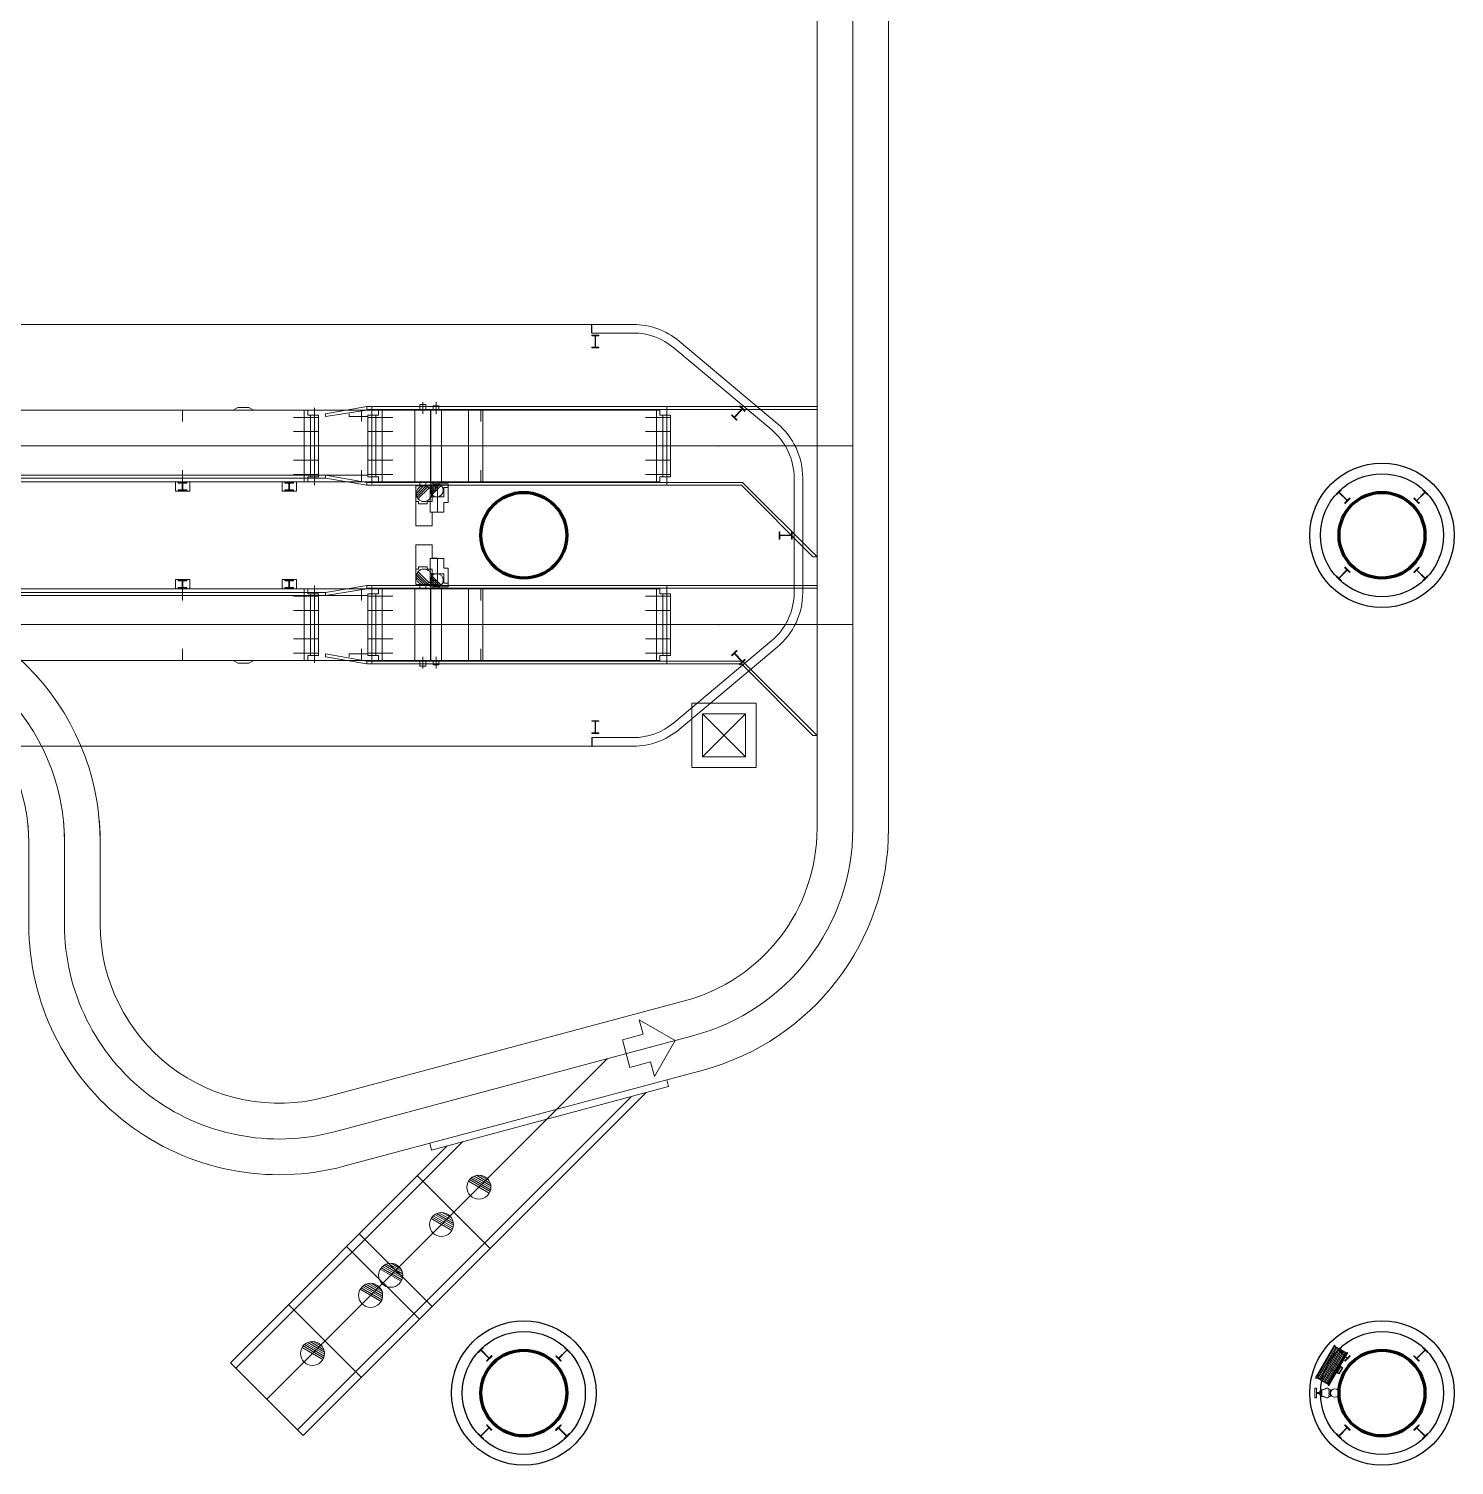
# Model space of a CAD drawing. Header units: metres. Extents: x 1807 to 3745, y 842 to 1968.
# Drawn here: x 3503.08 to 3523.01, y 1438.99 to 1459.09 of the extents above; entities that cross this region are included whole.
import ezdxf

# ---------------------------------------------------------------- set-up
doc = ezdxf.new("R2010")
doc.units = ezdxf.units.M
doc.header["$MEASUREMENT"] = 0
doc.linetypes.add('DGN1', pattern=[7.299439, 0, -7.299439])
doc.layers.add('Level 1', color=7, linetype='Continuous', lineweight=0)

msp = doc.modelspace()

# ---------------------------------------------------------------- linework, layer by layer
at = {"layer": 'Level 1', "color": 7, "linetype": 'Continuous', "lineweight": 0}
for p, q in [((3514.1, 1578.518), (3514.1, 1447.9)), ((3515.1, 1578.518), (3515.1, 1447.9)), ((3486.27, 1454.95), (3511.53, 1454.95)), ((3510.95, 1454.95), (3511.53, 1454.95)), ((3510.95, 1454.83), (3511.53, 1454.83)), ((3512.173, 1454.716), (3513.543, 1453.566)), ((3512.173, 1454.716), (3513.543, 1453.566)), ((3512.096, 1454.624), (3513.466, 1453.474)), ((3511.853, 1453.75), (3486.047, 1453.75)), ((3505.228, 1453.75), (3505.228, 1453.59)), ((3506.003, 1453.79), (3505.934, 1453.75)), ((3506.003, 1453.79), (3506.153, 1453.79)), ((3506.223, 1453.75), (3506.153, 1453.79)), ((3506.978, 1453.75), (3506.928, 1453.75)), ((3506.978, 1453.68), (3506.978, 1453.75)), ((3507.128, 1453.68), (3506.978, 1453.68)), ((3507.128, 1452.82), (3507.128, 1453.68)), ((3507.803, 1453.8), (3507.228, 1453.7)), ((3507.228, 1453.66), (3507.803, 1453.75)), ((3507.228, 1453.7), (3507.228, 1453.66)), ((3507.559, 1453.7), (3507.559, 1453.66)), ((3507.818, 1453.66), (3507.559, 1453.66)), ((3507.728, 1453.75), (3507.728, 1453.59)), ((3512, 1453.8), (3507.803, 1453.8)), ((3507.803, 1453.8), (3507.803, 1453.75)), ((3512, 1453.76), (3507.803, 1453.76)), ((3507.819, 1453.68), (3507.819, 1452.82)), ((3507.819, 1453.68), (3507.969, 1453.68)), ((3507.968, 1453.75), (3508.018, 1453.75)), ((3507.969, 1453.68), (3507.969, 1453.75)), ((3508.688, 1453.76), (3508.488, 1453.76)), ((3508.548, 1453.83), (3508.548, 1453.76)), ((3508.628, 1453.83), (3508.548, 1453.83)), ((3508.628, 1453.83), (3508.628, 1453.76)), ((3508.847, 1453.76), (3508.697, 1453.76)), ((3508.812, 1453.81), (3508.732, 1453.81)), ((3508.732, 1453.81), (3508.732, 1453.76)), ((3508.812, 1453.81), (3508.812, 1453.76)), ((3509.4, 1453.75), (3509.4, 1453.59)), ((3511.903, 1453.75), (3511.853, 1453.75)), ((3511.903, 1453.68), (3511.903, 1453.75)), ((3512.053, 1453.68), (3511.903, 1453.68)), ((3512, 1453.8), (3512.72, 1453.8)), ((3512, 1453.8), (3512, 1452.7)), ((3512, 1453.76), (3512.72, 1453.76)), ((3512.053, 1452.82), (3512.053, 1453.68)), ((3512.72, 1453.8), (3514.1, 1453.8)), ((3512.72, 1453.76), (3514.1, 1453.76)), ((3507.128, 1453.65), (3506.778, 1453.65)), ((3507.819, 1453.65), (3508.169, 1453.65)), ((3512.053, 1453.65), (3511.703, 1453.65)), ((3507.128, 1453.45), (3506.778, 1453.45)), ((3507.819, 1453.45), (3508.169, 1453.45)), ((3512.053, 1453.45), (3511.703, 1453.45)), ((3507.128, 1453.25), (3506.778, 1453.25)), ((3507.819, 1453.25), (3508.169, 1453.25)), ((3512.053, 1453.25), (3511.703, 1453.25)), ((3512.721, 1453.249), (3512.719, 1453.251)), ((3512.721, 1453.251), (3512.719, 1453.249)), ((3514.601, 1453.249), (3514.599, 1453.251)), ((3514.601, 1453.251), (3514.599, 1453.249)), ((3505.228, 1452.91), (3505.228, 1452.75)), ((3507.128, 1453.05), (3506.778, 1453.05)), ((3507.728, 1452.91), (3507.728, 1452.75)), ((3507.819, 1453.05), (3508.169, 1453.05)), ((3509.4, 1452.91), (3509.4, 1452.75)), ((3512.053, 1453.05), (3511.703, 1453.05)), ((3511.853, 1452.75), (3486.047, 1452.75)), ((3507.818, 1452.84), (3488.228, 1452.84)), ((3507.228, 1452.8), (3488.228, 1452.8)), ((3505.128, 1452.616), (3505.128, 1452.75)), ((3505.128, 1452.75), (3505.328, 1452.75)), ((3505.168, 1452.74), (3505.288, 1452.74)), ((3505.168, 1452.74), (3505.168, 1452.73)), ((3505.168, 1452.73), (3505.223, 1452.73)), ((3505.188, 1452.75), (3505.188, 1452.74)), ((3505.223, 1452.73), (3505.223, 1452.636)), ((3505.233, 1452.73), (3505.288, 1452.73)), ((3505.233, 1452.73), (3505.233, 1452.636)), ((3505.268, 1452.75), (3505.268, 1452.74)), ((3505.288, 1452.74), (3505.288, 1452.73)), ((3505.328, 1452.616), (3505.328, 1452.75)), ((3506.62, 1452.616), (3506.62, 1452.75)), ((3506.62, 1452.75), (3506.82, 1452.75)), ((3506.66, 1452.74), (3506.78, 1452.74)), ((3506.66, 1452.74), (3506.66, 1452.73)), ((3506.66, 1452.73), (3506.715, 1452.73)), ((3506.68, 1452.75), (3506.68, 1452.74)), ((3506.715, 1452.73), (3506.715, 1452.636)), ((3506.725, 1452.73), (3506.78, 1452.73)), ((3506.725, 1452.73), (3506.725, 1452.636)), ((3506.76, 1452.75), (3506.76, 1452.74)), ((3507.128, 1452.85), (3506.778, 1452.85)), ((3506.78, 1452.74), (3506.78, 1452.73)), ((3506.82, 1452.616), (3506.82, 1452.75)), ((3506.978, 1452.75), (3506.928, 1452.75)), ((3507.128, 1452.82), (3506.978, 1452.82)), ((3506.978, 1452.82), (3506.978, 1452.75)), ((3507.228, 1452.84), (3507.228, 1452.8)), ((3507.803, 1452.74), (3507.228, 1452.84)), ((3507.228, 1452.8), (3507.803, 1452.7)), ((3512, 1452.74), (3507.803, 1452.74)), ((3507.803, 1452.74), (3507.803, 1452.7)), ((3512, 1452.7), (3507.803, 1452.7)), ((3507.819, 1452.85), (3508.169, 1452.85)), ((3507.819, 1452.82), (3507.969, 1452.82)), ((3507.968, 1452.75), (3508.018, 1452.75)), ((3507.969, 1452.82), (3507.969, 1452.75)), ((3508.688, 1452.74), (3508.488, 1452.74)), ((3508.492, 1452.69), (3508.492, 1452.472)), ((3508.492, 1452.69), (3508.792, 1452.69)), ((3508.493, 1452.587), (3508.596, 1452.69)), ((3508.496, 1452.554), (3508.628, 1452.687)), ((3508.506, 1452.529), (3508.654, 1452.677)), ((3508.52, 1452.508), (3508.675, 1452.662)), ((3508.548, 1452.74), (3508.548, 1452.69)), ((3508.628, 1452.74), (3508.628, 1452.69)), ((3508.692, 1452.72), (3508.692, 1452.538)), ((3508.692, 1452.72), (3508.942, 1452.72)), ((3508.692, 1452.633), (3508.779, 1452.72)), ((3508.695, 1452.607), (3508.805, 1452.717)), ((3508.847, 1452.74), (3508.697, 1452.74)), ((3508.703, 1452.586), (3508.827, 1452.709)), ((3508.715, 1452.568), (3508.844, 1452.697)), ((3508.732, 1452.74), (3508.732, 1452.72)), ((3508.792, 1452.69), (3508.792, 1452.63)), ((3508.812, 1452.74), (3508.812, 1452.72)), ((3508.882, 1452.67), (3508.942, 1452.67)), ((3508.882, 1452.67), (3508.882, 1452.538)), ((3508.942, 1452.72), (3508.942, 1452.67)), ((3512.053, 1452.85), (3511.703, 1452.85)), ((3511.903, 1452.75), (3511.853, 1452.75)), ((3512.053, 1452.82), (3511.903, 1452.82)), ((3511.903, 1452.82), (3511.903, 1452.75)), ((3512, 1452.74), (3512.72, 1452.74)), ((3512, 1452.7), (3512.72, 1452.7)), ((3512.72, 1452.74), (3513.06, 1452.74)), ((3512.72, 1452.7), (3513.043, 1452.7)), ((3513.043, 1452.7), (3514.043, 1451.7)), ((3513.06, 1452.74), (3514.1, 1451.7)), ((3513.78, 1452.8), (3513.78, 1451.2)), ((3513.9, 1452.8), (3513.9, 1451.2)), ((3513.9, 1452.8), (3513.9, 1451.2)), ((3505.128, 1452.616), (3505.328, 1452.616)), ((3505.168, 1452.636), (3505.168, 1452.626)), ((3505.168, 1452.636), (3505.223, 1452.636)), ((3505.168, 1452.626), (3505.288, 1452.626)), ((3505.233, 1452.636), (3505.288, 1452.636)), ((3505.288, 1452.636), (3505.288, 1452.626)), ((3506.62, 1452.616), (3506.82, 1452.616)), ((3506.66, 1452.636), (3506.66, 1452.626)), ((3506.66, 1452.636), (3506.715, 1452.636)), ((3506.66, 1452.626), (3506.78, 1452.626)), ((3506.725, 1452.636), (3506.78, 1452.636)), ((3506.78, 1452.636), (3506.78, 1452.626)), ((3508.492, 1452.472), (3508.528, 1452.472)), ((3508.528, 1452.472), (3508.528, 1452.442)), ((3508.648, 1452.472), (3508.648, 1452.442)), ((3508.648, 1452.472), (3508.72, 1452.472)), ((3508.692, 1452.538), (3508.882, 1452.538)), ((3508.72, 1452.63), (3508.792, 1452.63)), ((3508.72, 1452.63), (3508.72, 1452.472)), ((3508.528, 1452.442), (3508.649, 1452.442)), ((3514.043, 1451.7), (3514.1, 1451.7)), ((3508.492, 1451.528), (3508.528, 1451.528)), ((3508.492, 1451.31), (3508.492, 1451.528)), ((3508.506, 1451.471), (3508.654, 1451.323)), ((3508.52, 1451.492), (3508.675, 1451.337)), ((3508.528, 1451.558), (3508.649, 1451.558)), ((3508.528, 1451.528), (3508.528, 1451.558)), ((3508.648, 1451.528), (3508.648, 1451.558)), ((3508.648, 1451.528), (3508.72, 1451.528)), ((3508.692, 1451.462), (3508.882, 1451.462)), ((3508.692, 1451.28), (3508.692, 1451.462)), ((3508.72, 1451.37), (3508.72, 1451.528)), ((3508.882, 1451.33), (3508.882, 1451.462)), ((3511.853, 1451.25), (3487.489, 1451.25)), ((3505.128, 1451.384), (3505.128, 1451.25)), ((3505.128, 1451.384), (3505.328, 1451.384)), ((3505.128, 1451.25), (3505.328, 1451.25)), ((3505.168, 1451.374), (3505.288, 1451.374)), ((3505.168, 1451.364), (3505.168, 1451.374)), ((3505.168, 1451.364), (3505.223, 1451.364)), ((3505.168, 1451.27), (3505.223, 1451.27)), ((3505.168, 1451.26), (3505.168, 1451.27)), ((3505.168, 1451.26), (3505.288, 1451.26)), ((3505.188, 1451.25), (3505.188, 1451.26)), ((3505.223, 1451.27), (3505.223, 1451.364)), ((3505.228, 1451.09), (3505.228, 1451.25)), ((3505.233, 1451.364), (3505.288, 1451.364)), ((3505.233, 1451.27), (3505.233, 1451.364)), ((3505.233, 1451.27), (3505.288, 1451.27)), ((3505.268, 1451.25), (3505.268, 1451.26)), ((3505.288, 1451.364), (3505.288, 1451.374)), ((3505.288, 1451.26), (3505.288, 1451.27)), ((3505.328, 1451.384), (3505.328, 1451.25)), ((3506.62, 1451.384), (3506.62, 1451.25)), ((3506.62, 1451.384), (3506.82, 1451.384)), ((3506.62, 1451.25), (3506.82, 1451.25)), ((3506.66, 1451.374), (3506.78, 1451.374)), ((3506.66, 1451.364), (3506.66, 1451.374)), ((3506.66, 1451.364), (3506.715, 1451.364)), ((3506.66, 1451.27), (3506.715, 1451.27)), ((3506.66, 1451.26), (3506.66, 1451.27)), ((3506.66, 1451.26), (3506.78, 1451.26)), ((3506.68, 1451.25), (3506.68, 1451.26)), ((3506.715, 1451.27), (3506.715, 1451.364)), ((3506.725, 1451.364), (3506.78, 1451.364)), ((3506.725, 1451.27), (3506.725, 1451.364)), ((3506.725, 1451.27), (3506.78, 1451.27)), ((3506.76, 1451.25), (3506.76, 1451.26)), ((3506.78, 1451.364), (3506.78, 1451.374)), ((3506.78, 1451.26), (3506.78, 1451.27)), ((3506.82, 1451.384), (3506.82, 1451.25)), ((3506.978, 1451.25), (3506.928, 1451.25)), ((3506.978, 1451.18), (3506.978, 1451.25)), ((3507.803, 1451.3), (3507.228, 1451.2)), ((3507.228, 1451.16), (3507.803, 1451.25)), ((3507.728, 1451.09), (3507.728, 1451.25)), ((3512, 1451.3), (3507.803, 1451.3)), ((3507.803, 1451.3), (3507.803, 1451.25)), ((3512, 1451.26), (3507.803, 1451.26)), ((3507.968, 1451.25), (3508.018, 1451.25)), ((3507.969, 1451.18), (3507.969, 1451.25)), ((3508.688, 1451.26), (3508.488, 1451.26)), ((3508.492, 1451.31), (3508.792, 1451.31)), ((3508.493, 1451.413), (3508.596, 1451.31)), ((3508.496, 1451.446), (3508.628, 1451.313)), ((3508.548, 1451.26), (3508.548, 1451.31)), ((3508.628, 1451.26), (3508.628, 1451.31)), ((3508.692, 1451.366), (3508.779, 1451.28)), ((3508.692, 1451.28), (3508.942, 1451.28)), ((3508.695, 1451.393), (3508.805, 1451.283)), ((3508.847, 1451.26), (3508.697, 1451.26)), ((3508.703, 1451.414), (3508.827, 1451.291)), ((3508.715, 1451.432), (3508.844, 1451.303)), ((3508.72, 1451.37), (3508.792, 1451.37)), ((3508.732, 1451.26), (3508.732, 1451.28)), ((3508.792, 1451.31), (3508.792, 1451.37)), ((3508.812, 1451.26), (3508.812, 1451.28)), ((3508.882, 1451.33), (3508.942, 1451.33)), ((3508.942, 1451.28), (3508.942, 1451.33)), ((3509.4, 1451.25), (3509.4, 1451.09)), ((3511.903, 1451.25), (3511.853, 1451.25)), ((3511.903, 1451.18), (3511.903, 1451.25)), ((3512, 1451.3), (3512.72, 1451.3)), ((3512, 1451.3), (3512, 1450.2)), ((3512, 1451.26), (3512.72, 1451.26)), ((3512.72, 1451.3), (3514.1, 1451.3)), ((3512.72, 1451.26), (3514.1, 1451.26)), ((3507.228, 1451.2), (3488.228, 1451.2)), ((3507.818, 1451.16), (3488.228, 1451.16)), ((3507.128, 1451.15), (3506.778, 1451.15)), ((3507.128, 1451.18), (3506.978, 1451.18)), ((3507.128, 1451.18), (3507.128, 1450.32)), ((3507.228, 1451.2), (3507.228, 1451.16)), ((3507.819, 1450.32), (3507.819, 1451.18)), ((3507.819, 1451.18), (3507.969, 1451.18)), ((3507.819, 1451.15), (3508.169, 1451.15)), ((3512.053, 1451.15), (3511.703, 1451.15)), ((3512.053, 1451.18), (3511.903, 1451.18)), ((3512.053, 1451.18), (3512.053, 1450.32)), ((3507.128, 1450.95), (3506.778, 1450.95)), ((3507.819, 1450.95), (3508.169, 1450.95)), ((3512.053, 1450.95), (3511.703, 1450.95)), ((3507.128, 1450.75), (3506.778, 1450.75)), ((3507.819, 1450.75), (3508.169, 1450.75)), ((3512.053, 1450.75), (3511.703, 1450.75)), ((3512.721, 1450.749), (3512.719, 1450.751)), ((3512.721, 1450.751), (3512.719, 1450.749)), ((3514.601, 1450.749), (3514.599, 1450.751)), ((3514.601, 1450.751), (3514.599, 1450.749)), ((3507.128, 1450.55), (3506.778, 1450.55)), ((3507.819, 1450.55), (3508.169, 1450.55)), ((3512.053, 1450.55), (3511.703, 1450.55)), ((3513.466, 1450.526), (3512.096, 1449.376)), ((3511.853, 1450.25), (3486.047, 1450.25)), ((3505.228, 1450.25), (3505.228, 1450.41)), ((3506.003, 1450.21), (3505.934, 1450.25)), ((3506.223, 1450.25), (3506.153, 1450.21)), ((3507.128, 1450.35), (3506.778, 1450.35)), ((3506.978, 1450.25), (3506.928, 1450.25)), ((3507.128, 1450.32), (3506.978, 1450.32)), ((3506.978, 1450.32), (3506.978, 1450.25)), ((3507.228, 1450.34), (3507.228, 1450.3)), ((3507.803, 1450.24), (3507.228, 1450.34)), ((3507.228, 1450.3), (3507.803, 1450.2)), ((3507.559, 1450.3), (3507.559, 1450.34)), ((3507.818, 1450.34), (3507.559, 1450.34)), ((3507.728, 1450.25), (3507.728, 1450.41)), ((3507.819, 1450.35), (3508.169, 1450.35)), ((3507.819, 1450.32), (3507.969, 1450.32)), ((3507.968, 1450.25), (3508.018, 1450.25)), ((3507.969, 1450.32), (3507.969, 1450.25)), ((3509.4, 1450.41), (3509.4, 1450.25)), ((3512.053, 1450.35), (3511.703, 1450.35)), ((3511.903, 1450.25), (3511.853, 1450.25)), ((3512.053, 1450.32), (3511.903, 1450.32)), ((3511.903, 1450.32), (3511.903, 1450.25)), ((3513.543, 1450.434), (3512.173, 1449.284)), ((3513.543, 1450.434), (3512.173, 1449.284)), ((3506.003, 1450.21), (3506.153, 1450.21)), ((3512, 1450.24), (3507.803, 1450.24)), ((3507.803, 1450.24), (3507.803, 1450.2)), ((3512, 1450.2), (3507.803, 1450.2)), ((3508.688, 1450.24), (3508.488, 1450.24)), ((3508.548, 1450.17), (3508.548, 1450.24)), ((3508.628, 1450.17), (3508.548, 1450.17)), ((3508.628, 1450.17), (3508.628, 1450.24)), ((3508.847, 1450.24), (3508.697, 1450.24)), ((3508.732, 1450.19), (3508.732, 1450.24)), ((3508.812, 1450.19), (3508.732, 1450.19)), ((3508.812, 1450.19), (3508.812, 1450.24)), ((3512, 1450.24), (3512.72, 1450.24)), ((3512, 1450.2), (3512.72, 1450.2)), ((3512.72, 1450.24), (3513.06, 1450.24)), ((3512.72, 1450.2), (3513.043, 1450.2)), ((3513.043, 1450.2), (3514.043, 1449.2)), ((3513.06, 1450.24), (3514.1, 1449.2)), ((3512.35, 1449.65), (3513.25, 1449.65)), ((3512.35, 1448.75), (3512.35, 1449.65)), ((3513.25, 1449.65), (3513.25, 1448.75)), ((3512.5, 1449.5), (3513.1, 1448.9)), ((3513.1, 1449.5), (3512.5, 1448.9)), ((3511.53, 1449.05), (3486.27, 1449.05)), ((3511.53, 1449.17), (3510.95, 1449.17)), ((3511.53, 1449.05), (3510.95, 1449.05)), ((3514.043, 1449.2), (3514.1, 1449.2)), ((3513.25, 1448.75), (3512.35, 1448.75)), ((3514.1, 1448), (3514.1, 1447.9)), ((3515.1, 1448), (3515.1, 1447.9)), ((3503.077, 1447.7), (3503.077, 1446.554)), ((3504.077, 1447.7), (3504.077, 1446.554)), ((3507.224, 1444.139), (3512.247, 1445.485)), ((3511.613, 1445.222), (3512.116, 1444.932)), ((3511.613, 1445.222), (3511.668, 1445.019)), ((3511.378, 1444.942), (3511.668, 1445.019)), ((3511.378, 1444.942), (3511.482, 1444.555)), ((3511.771, 1444.841), (3511.774, 1444.84)), ((3511.772, 1444.839), (3511.773, 1444.842)), ((3511.826, 1444.43), (3512.116, 1444.932)), ((3512.114, 1444.933), (3512.117, 1444.932)), ((3512.115, 1444.931), (3512.116, 1444.934)), ((3511.168, 1444.677), (3511.17, 1444.68)), ((3511.17, 1444.678), (3511.168, 1444.679)), ((3511.482, 1444.555), (3511.771, 1444.633)), ((3511.771, 1444.633), (3511.826, 1444.43)), ((3507.483, 1443.173), (3512.506, 1444.519)), ((3508.71, 1443.399), (3512.024, 1444.287)), ((3512.024, 1444.287), (3511.998, 1444.383)), ((3506.837, 1439.484), (3511.499, 1444.146)), ((3506.914, 1439.406), (3511.711, 1444.203)), ((3507.739, 1443.759), (3507.741, 1443.761)), ((3507.741, 1443.759), (3507.739, 1443.761)), ((3505.896, 1440.424), (3508.93, 1443.457)), ((3505.974, 1440.346), (3509.142, 1443.514)), ((3508.71, 1443.399), (3508.685, 1443.495)), ((3508.512, 1443.04), (3509.531, 1442.022)), ((3509.539, 1442.871), (3509.279, 1443.021)), ((3509.538, 1442.9), (3509.305, 1443.035)), ((3509.531, 1442.933), (3509.337, 1443.046)), ((3509.512, 1442.973), (3509.381, 1443.049)), ((3509.517, 1442.797), (3509.226, 1442.965)), ((3509.528, 1442.82), (3509.24, 1442.986)), ((3509.535, 1442.844), (3509.258, 1443.005)), ((3508.993, 1442.273), (3508.702, 1442.441)), ((3509.004, 1442.296), (3508.716, 1442.462)), ((3509.011, 1442.32), (3508.734, 1442.481)), ((3509.015, 1442.347), (3508.755, 1442.497)), ((3509.014, 1442.376), (3508.781, 1442.511)), ((3509.007, 1442.409), (3508.813, 1442.522)), ((3508.988, 1442.449), (3508.857, 1442.525)), ((3507.699, 1442.227), (3508.717, 1441.209)), ((3507.522, 1442.05), (3508.541, 1441.032)), ((3508.305, 1441.666), (3508.071, 1441.801)), ((3508.297, 1441.699), (3508.103, 1441.812)), ((3508.278, 1441.739), (3508.147, 1441.815)), ((3508.283, 1441.563), (3507.992, 1441.731)), ((3508.294, 1441.586), (3508.006, 1441.752)), ((3508.302, 1441.61), (3508.024, 1441.771)), ((3508.305, 1441.637), (3508.045, 1441.787)), ((3508.003, 1441.283), (3507.712, 1441.451)), ((3508.014, 1441.306), (3507.726, 1441.472)), ((3508.022, 1441.33), (3507.744, 1441.491)), ((3508.025, 1441.357), (3507.765, 1441.507)), ((3508.025, 1441.386), (3507.791, 1441.521)), ((3508.017, 1441.419), (3507.823, 1441.532)), ((3507.998, 1441.459), (3507.867, 1441.535)), ((3506.709, 1441.237), (3507.728, 1440.219)), ((3507.19, 1440.47), (3506.899, 1440.638)), ((3507.201, 1440.493), (3506.913, 1440.659)), ((3507.208, 1440.517), (3506.931, 1440.678)), ((3507.212, 1440.544), (3506.952, 1440.694)), ((3507.211, 1440.573), (3506.978, 1440.708)), ((3507.204, 1440.606), (3507.01, 1440.719)), ((3507.185, 1440.646), (3507.054, 1440.722)), ((3521.093, 1440.221), (3521.338, 1440.645)), ((3521.109, 1440.212), (3521.354, 1440.636)), ((3521.125, 1440.202), (3521.37, 1440.627)), ((3521.141, 1440.193), (3521.386, 1440.618)), ((3521.158, 1440.184), (3521.403, 1440.608)), ((3521.174, 1440.175), (3521.419, 1440.599)), ((3505.896, 1440.424), (3506.914, 1439.406)), ((3521.191, 1440.168), (3521.435, 1440.59)), ((3521.191, 1440.168), (3521.435, 1440.59)), ((3521.206, 1440.156), (3521.451, 1440.58)), ((3521.222, 1440.147), (3521.467, 1440.571)), ((3521.238, 1440.138), (3521.483, 1440.562)), ((3521.254, 1440.128), (3521.499, 1440.553)), ((3521.083, 1440.068), (3521.063, 1440.068)), ((3521.063, 1440.068), (3521.063, 1439.932)), ((3521.083, 1439.932), (3521.083, 1440.068)), ((3521.118, 1440.007), (3521.083, 1440.007)), ((3521.083, 1440.007), (3521.083, 1439.993)), ((3521.083, 1439.993), (3521.118, 1439.993)), ((3521.118, 1440.007), (3521.118, 1440.012)), ((3521.118, 1439.993), (3521.118, 1440.007)), ((3521.118, 1439.988), (3521.118, 1439.993)), ((3521.138, 1440.011), (3521.15, 1440.011)), ((3521.15, 1440.023), (3521.141, 1440.023)), ((3521.16, 1440.047), (3521.15, 1440.047)), ((3521.15, 1440.047), (3521.15, 1439.953)), ((3521.15, 1439.977), (3521.15, 1440.023)), ((3521.16, 1439.953), (3521.16, 1440.047)), ((3521.26, 1440.047), (3521.275, 1440.047)), ((3521.26, 1440.018), (3521.275, 1440.018)), ((3521.277, 1440.039), (3521.294, 1440.039)), ((3521.063, 1439.932), (3521.083, 1439.932)), ((3521.138, 1439.989), (3521.15, 1439.989)), ((3521.138, 1439.977), (3521.15, 1439.977)), ((3521.15, 1439.953), (3521.16, 1439.953)), ((3521.26, 1439.982), (3521.275, 1439.982)), ((3521.275, 1439.953), (3521.26, 1439.953)), ((3521.275, 1439.954), (3521.275, 1439.953)), ((3521.294, 1439.961), (3521.277, 1439.961))]:
    msp.add_line(p, q, dxfattribs=at)
at = {"layer": 'Level 1', "color": 7, "linetype": 'Continuous', "lineweight": 0, "ltscale": 4}
for p, q in [((3514.6, 1578.518), (3514.6, 1447.9)), ((3508.588, 1453.7), (3508.588, 1453.864)), ((3508.772, 1453.7), (3508.772, 1453.864)), ((3506.928, 1452.75), (3506.928, 1453.75)), ((3507.018, 1452.82), (3507.018, 1453.68)), ((3507.073, 1452.7), (3507.073, 1453.785)), ((3507.874, 1453.8), (3507.874, 1452.715)), ((3507.929, 1453.68), (3507.929, 1452.82)), ((3508.019, 1453.75), (3508.019, 1452.75)), ((3508.475, 1453.75), (3508.475, 1452.75)), ((3508.697, 1453.75), (3508.697, 1452.75)), ((3508.701, 1453.75), (3508.701, 1452.75)), ((3508.847, 1453.75), (3508.847, 1452.75)), ((3509.228, 1453.75), (3509.228, 1452.75)), ((3509.428, 1453.75), (3509.428, 1452.75)), ((3511.853, 1452.75), (3511.853, 1453.75)), ((3511.943, 1452.82), (3511.943, 1453.68)), ((3511.998, 1452.7), (3511.998, 1453.785)), ((3485.18, 1453.25), (3512.72, 1453.25)), ((3514.6, 1453.25), (3512.72, 1453.25)), ((3508.942, 1452.67), (3508.942, 1452.458)), ((3508.492, 1452.134), (3508.492, 1452.472)), ((3508.692, 1452.326), (3508.692, 1452.538)), ((3508.792, 1452.63), (3508.792, 1452.322)), ((3508.882, 1452.458), (3508.882, 1452.326)), ((3508.882, 1452.458), (3508.942, 1452.458)), ((3508.882, 1452.326), (3508.692, 1452.326)), ((3508.72, 1452.322), (3508.72, 1452.134)), ((3508.72, 1452.322), (3508.792, 1452.322)), ((3508.72, 1452.134), (3508.492, 1452.134)), ((3508.492, 1451.866), (3508.492, 1451.528)), ((3508.72, 1451.866), (3508.492, 1451.866)), ((3508.72, 1451.678), (3508.72, 1451.866)), ((3508.692, 1451.674), (3508.692, 1451.462)), ((3508.882, 1451.674), (3508.692, 1451.674)), ((3508.72, 1451.678), (3508.792, 1451.678)), ((3508.792, 1451.37), (3508.792, 1451.678)), ((3508.882, 1451.542), (3508.882, 1451.674)), ((3508.882, 1451.542), (3508.942, 1451.542)), ((3508.942, 1451.33), (3508.942, 1451.542)), ((3506.928, 1451.25), (3506.928, 1450.25)), ((3507.073, 1451.3), (3507.073, 1450.215)), ((3507.874, 1450.2), (3507.874, 1451.285)), ((3508.019, 1450.25), (3508.019, 1451.25)), ((3508.475, 1450.25), (3508.475, 1451.25)), ((3508.697, 1450.25), (3508.697, 1451.25)), ((3508.701, 1450.25), (3508.701, 1451.25)), ((3508.847, 1450.25), (3508.847, 1451.25)), ((3509.228, 1451.25), (3509.228, 1450.25)), ((3509.428, 1451.25), (3509.428, 1450.25)), ((3511.853, 1451.25), (3511.853, 1450.25)), ((3511.998, 1451.3), (3511.998, 1450.215)), ((3507.018, 1451.18), (3507.018, 1450.32)), ((3507.929, 1450.32), (3507.929, 1451.18)), ((3511.943, 1451.18), (3511.943, 1450.32)), ((3485.18, 1450.75), (3512.72, 1450.75)), ((3514.6, 1450.75), (3512.72, 1450.75)), ((3508.588, 1450.3), (3508.588, 1450.136)), ((3508.772, 1450.3), (3508.772, 1450.136)), ((3514.6, 1448), (3514.6, 1447.9)), ((3503.577, 1447.7), (3503.577, 1446.554)), ((3507.353, 1443.656), (3512.376, 1445.002)), ((3506.405, 1439.915), (3511.169, 1444.679))]:
    msp.add_line(p, q, dxfattribs=at)
at = {"layer": 'Level 1', "color": 7, "linetype": 'Continuous', "lineweight": 30}
for p, q in [((3510.95, 1454.83), (3510.95, 1454.95)), ((3510.95, 1449.17), (3510.95, 1449.05)), ((3521.372, 1440.284), (3521.423, 1440.373)), ((3521.397, 1440.27), (3521.372, 1440.284)), ((3521.449, 1440.358), (3521.397, 1440.27)), ((3521.423, 1440.373), (3521.449, 1440.358))]:
    msp.add_line(p, q, dxfattribs=at)
at = {"layer": 'Level 1', "color": 7, "linetype": 'Continuous', "lineweight": 13}
for p, q in [((3510.95, 1454.8), (3511.051, 1454.8)), ((3510.95, 1454.792), (3510.95, 1454.8)), ((3510.991, 1454.792), (3510.95, 1454.792)), ((3510.998, 1454.638), (3510.998, 1454.784)), ((3511.003, 1454.784), (3511.003, 1454.638)), ((3511.051, 1454.792), (3511.01, 1454.792)), ((3511.051, 1454.8), (3511.051, 1454.792)), ((3510.95, 1454.622), (3510.95, 1454.63)), ((3510.95, 1454.63), (3510.991, 1454.63)), ((3511.051, 1454.622), (3510.95, 1454.622)), ((3511.01, 1454.63), (3511.051, 1454.63)), ((3511.051, 1454.63), (3511.051, 1454.622)), ((3512.902, 1453.68), (3512.907, 1453.686)), ((3512.976, 1453.611), (3512.902, 1453.68)), ((3512.907, 1453.686), (3512.937, 1453.658)), ((3512.947, 1453.659), (3513.048, 1453.765)), ((3513.052, 1453.762), (3512.951, 1453.655)), ((3513.018, 1453.804), (3513.024, 1453.81)), ((3513.048, 1453.776), (3513.018, 1453.804)), ((3513.024, 1453.81), (3513.097, 1453.74)), ((3513.092, 1453.734), (3513.062, 1453.762)), ((3513.097, 1453.74), (3513.092, 1453.734)), ((3512.951, 1453.645), (3512.981, 1453.617)), ((3512.981, 1453.617), (3512.976, 1453.611)), ((3521.43, 1452.643), (3521.358, 1452.571)), ((3521.358, 1452.571), (3521.364, 1452.566)), ((3521.364, 1452.566), (3521.393, 1452.595)), ((3521.403, 1452.595), (3521.507, 1452.491)), ((3521.407, 1452.609), (3521.435, 1452.638)), ((3521.51, 1452.494), (3521.407, 1452.598)), ((3521.435, 1452.638), (3521.43, 1452.643)), ((3521.507, 1452.48), (3521.478, 1452.451)), ((3521.484, 1452.446), (3521.556, 1452.517)), ((3521.55, 1452.523), (3521.521, 1452.494)), ((3521.556, 1452.517), (3521.55, 1452.523)), ((3522.451, 1452.522), (3522.446, 1452.516)), ((3522.446, 1452.516), (3522.517, 1452.444)), ((3522.48, 1452.493), (3522.451, 1452.522)), ((3522.595, 1452.597), (3522.491, 1452.493)), ((3522.494, 1452.49), (3522.598, 1452.593)), ((3522.523, 1452.45), (3522.494, 1452.479)), ((3522.571, 1452.642), (3522.566, 1452.636)), ((3522.566, 1452.636), (3522.595, 1452.607)), ((3522.643, 1452.57), (3522.571, 1452.642)), ((3522.609, 1452.593), (3522.637, 1452.565)), ((3522.637, 1452.565), (3522.643, 1452.57)), ((3521.478, 1452.451), (3521.484, 1452.446)), ((3522.517, 1452.444), (3522.523, 1452.45)), ((3513.572, 1451.947), (3513.572, 1452.048)), ((3513.572, 1452.048), (3513.58, 1452.048)), ((3513.58, 1451.947), (3513.572, 1451.947)), ((3513.58, 1452.048), (3513.58, 1452.008)), ((3513.58, 1451.988), (3513.58, 1451.947)), ((3513.588, 1452), (3513.734, 1452)), ((3513.734, 1451.995), (3513.588, 1451.995)), ((3513.742, 1452.008), (3513.742, 1452.048)), ((3513.742, 1452.048), (3513.75, 1452.048)), ((3513.742, 1451.947), (3513.742, 1451.988)), ((3513.75, 1451.947), (3513.742, 1451.947)), ((3513.75, 1452.048), (3513.75, 1451.947)), ((3521.506, 1451.51), (3521.402, 1451.407)), ((3521.405, 1451.403), (3521.509, 1451.507)), ((3521.483, 1451.556), (3521.477, 1451.55)), ((3521.477, 1451.55), (3521.506, 1451.521)), ((3521.554, 1451.484), (3521.483, 1451.556)), ((3521.52, 1451.507), (3521.549, 1451.478)), ((3521.549, 1451.478), (3521.554, 1451.484)), ((3522.516, 1451.554), (3522.444, 1451.483)), ((3522.444, 1451.483), (3522.45, 1451.477)), ((3522.45, 1451.477), (3522.479, 1451.506)), ((3522.49, 1451.506), (3522.593, 1451.402)), ((3522.493, 1451.52), (3522.522, 1451.549)), ((3522.597, 1451.405), (3522.493, 1451.509)), ((3522.522, 1451.549), (3522.516, 1451.554)), ((3521.363, 1451.435), (3521.357, 1451.43)), ((3521.357, 1451.43), (3521.429, 1451.358)), ((3521.391, 1451.407), (3521.363, 1451.435)), ((3521.434, 1451.364), (3521.405, 1451.393)), ((3521.429, 1451.358), (3521.434, 1451.364)), ((3522.593, 1451.391), (3522.565, 1451.362)), ((3522.565, 1451.362), (3522.57, 1451.357)), ((3522.57, 1451.357), (3522.642, 1451.429)), ((3522.636, 1451.434), (3522.607, 1451.405)), ((3522.642, 1451.429), (3522.636, 1451.434)), ((3512.976, 1450.389), (3512.902, 1450.32)), ((3512.902, 1450.32), (3512.907, 1450.314)), ((3512.907, 1450.314), (3512.937, 1450.342)), ((3512.947, 1450.341), (3513.048, 1450.235)), ((3512.951, 1450.355), (3512.981, 1450.383)), ((3513.052, 1450.238), (3512.951, 1450.345)), ((3512.981, 1450.383), (3512.976, 1450.389)), ((3513.024, 1450.19), (3513.097, 1450.26)), ((3513.092, 1450.266), (3513.062, 1450.238)), ((3513.097, 1450.26), (3513.092, 1450.266)), ((3513.048, 1450.224), (3513.018, 1450.196)), ((3513.018, 1450.196), (3513.024, 1450.19)), ((3512.5, 1449.5), (3513.1, 1449.5)), ((3512.5, 1448.9), (3512.5, 1449.5)), ((3513.1, 1449.5), (3513.1, 1448.9)), ((3510.95, 1449.398), (3510.95, 1449.406)), ((3510.95, 1449.406), (3511.051, 1449.406)), ((3510.991, 1449.398), (3510.95, 1449.398)), ((3510.998, 1449.243), (3510.998, 1449.39)), ((3511.003, 1449.39), (3511.003, 1449.243)), ((3511.051, 1449.398), (3511.011, 1449.398)), ((3511.051, 1449.406), (3511.051, 1449.398)), ((3510.95, 1449.228), (3510.95, 1449.236)), ((3510.95, 1449.236), (3510.991, 1449.236)), ((3511.051, 1449.228), (3510.95, 1449.228)), ((3511.011, 1449.236), (3511.051, 1449.236)), ((3511.051, 1449.236), (3511.051, 1449.228)), ((3513.1, 1448.9), (3512.5, 1448.9)), ((3509.43, 1440.643), (3509.358, 1440.571)), ((3509.407, 1440.609), (3509.435, 1440.638)), ((3509.51, 1440.494), (3509.407, 1440.598)), ((3509.435, 1440.638), (3509.43, 1440.643)), ((3510.595, 1440.597), (3510.491, 1440.493)), ((3510.571, 1440.642), (3510.566, 1440.636)), ((3510.566, 1440.636), (3510.595, 1440.607)), ((3510.643, 1440.57), (3510.571, 1440.642)), ((3521.069, 1440.212), (3521.334, 1440.671)), ((3521.347, 1440.663), (3521.082, 1440.204)), ((3521.334, 1440.671), (3521.347, 1440.663)), ((3521.43, 1440.643), (3521.358, 1440.571)), ((3521.407, 1440.609), (3521.435, 1440.638)), ((3521.51, 1440.494), (3521.407, 1440.598)), ((3521.435, 1440.638), (3521.43, 1440.643)), ((3522.595, 1440.597), (3522.491, 1440.493)), ((3522.571, 1440.642), (3522.566, 1440.636)), ((3522.566, 1440.636), (3522.595, 1440.607)), ((3522.643, 1440.57), (3522.571, 1440.642)), ((3509.358, 1440.571), (3509.364, 1440.566)), ((3509.364, 1440.566), (3509.393, 1440.595)), ((3509.403, 1440.595), (3509.507, 1440.491)), ((3509.507, 1440.48), (3509.478, 1440.451)), ((3509.478, 1440.451), (3509.484, 1440.446)), ((3509.484, 1440.446), (3509.556, 1440.517)), ((3509.55, 1440.523), (3509.521, 1440.494)), ((3509.556, 1440.517), (3509.55, 1440.523)), ((3510.451, 1440.522), (3510.446, 1440.516)), ((3510.446, 1440.516), (3510.517, 1440.444)), ((3510.48, 1440.493), (3510.451, 1440.522)), ((3510.494, 1440.49), (3510.598, 1440.593)), ((3510.523, 1440.45), (3510.494, 1440.479)), ((3510.517, 1440.444), (3510.523, 1440.45)), ((3510.609, 1440.593), (3510.637, 1440.565)), ((3510.637, 1440.565), (3510.643, 1440.57)), ((3521.247, 1440.109), (3521.512, 1440.568)), ((3521.524, 1440.561), (3521.259, 1440.102)), ((3521.358, 1440.571), (3521.364, 1440.566)), ((3521.364, 1440.566), (3521.393, 1440.595)), ((3521.403, 1440.595), (3521.507, 1440.491)), ((3521.507, 1440.48), (3521.478, 1440.451)), ((3521.478, 1440.451), (3521.484, 1440.446)), ((3521.484, 1440.446), (3521.556, 1440.517)), ((3521.512, 1440.568), (3521.524, 1440.561)), ((3521.55, 1440.523), (3521.521, 1440.494)), ((3521.556, 1440.517), (3521.55, 1440.523)), ((3522.451, 1440.522), (3522.446, 1440.516)), ((3522.446, 1440.516), (3522.517, 1440.444)), ((3522.48, 1440.493), (3522.451, 1440.522)), ((3522.494, 1440.49), (3522.598, 1440.593)), ((3522.523, 1440.45), (3522.494, 1440.479)), ((3522.517, 1440.444), (3522.523, 1440.45)), ((3522.609, 1440.593), (3522.637, 1440.565)), ((3522.637, 1440.565), (3522.643, 1440.57)), ((3521.082, 1440.204), (3521.069, 1440.212)), ((3521.259, 1440.102), (3521.247, 1440.109)), ((3509.363, 1439.435), (3509.357, 1439.43)), ((3509.357, 1439.43), (3509.429, 1439.358)), ((3509.391, 1439.407), (3509.363, 1439.435)), ((3509.506, 1439.51), (3509.402, 1439.407)), ((3509.405, 1439.403), (3509.509, 1439.507)), ((3509.434, 1439.364), (3509.405, 1439.393)), ((3509.483, 1439.556), (3509.477, 1439.55)), ((3509.477, 1439.55), (3509.506, 1439.521)), ((3509.554, 1439.484), (3509.483, 1439.556)), ((3509.52, 1439.507), (3509.549, 1439.478)), ((3509.549, 1439.478), (3509.554, 1439.484)), ((3510.516, 1439.554), (3510.444, 1439.483)), ((3510.444, 1439.483), (3510.45, 1439.477)), ((3510.45, 1439.477), (3510.479, 1439.506)), ((3510.49, 1439.506), (3510.593, 1439.402)), ((3510.493, 1439.52), (3510.522, 1439.549)), ((3510.597, 1439.405), (3510.493, 1439.509)), ((3510.522, 1439.549), (3510.516, 1439.554)), ((3510.593, 1439.391), (3510.565, 1439.362)), ((3510.57, 1439.357), (3510.642, 1439.429)), ((3510.636, 1439.434), (3510.607, 1439.405)), ((3510.642, 1439.429), (3510.636, 1439.434)), ((3521.363, 1439.435), (3521.357, 1439.43)), ((3521.357, 1439.43), (3521.429, 1439.358)), ((3521.391, 1439.407), (3521.363, 1439.435)), ((3521.506, 1439.51), (3521.402, 1439.407)), ((3521.405, 1439.403), (3521.509, 1439.507)), ((3521.434, 1439.364), (3521.405, 1439.393)), ((3521.483, 1439.556), (3521.477, 1439.55)), ((3521.477, 1439.55), (3521.506, 1439.521)), ((3521.554, 1439.484), (3521.483, 1439.556)), ((3521.52, 1439.507), (3521.549, 1439.478)), ((3521.549, 1439.478), (3521.554, 1439.484)), ((3522.516, 1439.554), (3522.444, 1439.483)), ((3522.444, 1439.483), (3522.45, 1439.477)), ((3522.45, 1439.477), (3522.479, 1439.506)), ((3522.49, 1439.506), (3522.593, 1439.402)), ((3522.493, 1439.52), (3522.522, 1439.549)), ((3522.597, 1439.405), (3522.493, 1439.509)), ((3522.522, 1439.549), (3522.516, 1439.554)), ((3522.593, 1439.391), (3522.565, 1439.362)), ((3522.57, 1439.357), (3522.642, 1439.429)), ((3522.636, 1439.434), (3522.607, 1439.405)), ((3522.642, 1439.429), (3522.636, 1439.434)), ((3509.429, 1439.358), (3509.434, 1439.364)), ((3510.565, 1439.362), (3510.57, 1439.357)), ((3521.429, 1439.358), (3521.434, 1439.364)), ((3522.565, 1439.362), (3522.57, 1439.357))]:
    msp.add_line(p, q, dxfattribs=at)
at = {"layer": 'Level 1', "color": 7, "linetype": 'DGN1', "lineweight": 0}
for p, q in [((3521.421, 1440.37), (3521.242, 1440.474)), ((3521.373, 1440.287), (3521.194, 1440.39))]:
    msp.add_line(p, q, dxfattribs=at)
at = {"layer": 'Level 1', "color": 7, "linetype": 'Continuous', "lineweight": 30}
for centre, radius in [((3522, 1452), 1.01), ((3522, 1452), 0.86), ((3510, 1440), 1.01), ((3522, 1440), 1.01), ((3510, 1440), 0.86), ((3522, 1440), 0.86)]:
    msp.add_circle(centre, radius, dxfattribs=at)
at = {"layer": 'Level 1', "color": 7, "linetype": 'Continuous', "lineweight": 0}
for centre, radius in [((3508.602, 1452.581), 0.109), ((3508.783, 1452.629), 0.091), ((3508.602, 1451.419), 0.109), ((3508.783, 1451.371), 0.091), ((3509.372, 1442.881), 0.168), ((3508.848, 1442.357), 0.168), ((3508.138, 1441.647), 0.168), ((3507.858, 1441.367), 0.168), ((3507.044, 1440.554), 0.168)]:
    msp.add_circle(centre, radius, dxfattribs=at)
at = {"layer": 'Level 1', "color": 7, "linetype": 'Continuous', "lineweight": 70}
for centre in [(3510, 1452), (3522, 1452), (3510, 1440), (3522, 1440)]:
    msp.add_circle(centre, 0.6, dxfattribs=at)
at = {"layer": 'Level 1', "color": 7, "linetype": 'Continuous', "lineweight": 13}
msp.add_circle((3521.34, 1440), 0.06, dxfattribs=at)
at = {"layer": 'Level 1', "color": 7, "linetype": 'Continuous', "lineweight": 0}
for centre, radius, start, end in [((3511.53, 1453.95), 1, 49.9895, 90), ((3511.53, 1453.95), 1, 49.9895, 90), ((3511.53, 1453.95), 0.88, 49.9895, 90), ((3512.9, 1452.8), 0.88, 0, 49.9899), ((3512.9, 1452.8), 1, 0, 49.9899), ((3512.9, 1452.8), 1, 0, 49.9899), ((3500.577, 1447.7), 3.5, 0, 90), ((3512.9, 1451.2), 0.88, 310.0105, 0), ((3512.9, 1451.2), 1, 310.0105, 0), ((3512.9, 1451.2), 1, 310.0105, 0), ((3500.577, 1447.7), 2.5, 0, 90), ((3511.53, 1450.05), 0.88, 270, 310.0101), ((3511.53, 1450.05), 1, 270, 310.0101), ((3511.53, 1450.05), 1, 270, 310.0101), ((3500.577, 1447.7), 2.5, 0, 6.892), ((3500.577, 1447.7), 3.5, 0, 4.917), ((3511.6, 1447.9), 2.5, 285, 0), ((3511.6, 1447.9), 3.5, 285, 0), ((3506.577, 1446.554), 3.5, 180, 285), ((3506.577, 1446.554), 2.5, 180, 285), ((3521.118, 1440.032), 0.0205, 269.2613, 320.134), ((3521.145, 1440), 0.0127, 124.4192, 235.5808), ((3521.139, 1440.016), 0.00618, 76.1244, 256.1244), ((3521.164, 1440.127), 0.0799, 267.2159, 307.4014), ((3521.229, 1440.034), 0.0339, 23.2427, 118.8427), ((3521.297, 1440.033), 0.04, 158.767, 201.233), ((3521.328, 1440), 0.0701, 164.7036, 195.2964), ((3521.238, 1440.033), 0.04, 338.767, 21.233), ((3521.207, 1440), 0.0701, 344.7036, 15.2964), ((3521.118, 1439.968), 0.0205, 39.866, 90.7387), ((3521.139, 1439.984), 0.00618, 103.8756, 256.1244), ((3521.164, 1439.873), 0.0799, 52.5986, 92.7841), ((3521.229, 1439.966), 0.0339, 241.1573, 336.7573), ((3521.297, 1439.967), 0.04, 158.767, 201.233), ((3521.238, 1439.967), 0.04, 338.767, 21.233)]:
    msp.add_arc(centre, radius, start, end, dxfattribs=at)
at = {"layer": 'Level 1', "color": 7, "linetype": 'Continuous', "lineweight": 13}
for centre, start, end in [((3510.991, 1454.784), 0, 90), ((3511.01, 1454.784), 90, 180), ((3510.991, 1454.638), 270, 0), ((3511.01, 1454.638), 180, 270), ((3513.043, 1453.771), 316.7, 46.7), ((3513.057, 1453.757), 46.7, 136.7), ((3512.942, 1453.664), 226.7, 316.7), ((3512.956, 1453.65), 136.7, 226.7), ((3521.398, 1452.589), 45, 135), ((3521.412, 1452.603), 135, 225), ((3521.502, 1452.485), 315, 45), ((3521.516, 1452.499), 225, 315), ((3522.485, 1452.498), 225, 315), ((3522.499, 1452.484), 135, 225), ((3522.589, 1452.602), 315, 45), ((3522.603, 1452.588), 45, 135), ((3513.588, 1452.008), 180, 270), ((3513.588, 1451.988), 90, 180), ((3513.734, 1452.008), 270, 0), ((3513.734, 1451.988), 0, 90), ((3521.501, 1451.516), 315, 45), ((3521.515, 1451.502), 45, 135), ((3522.484, 1451.501), 45, 135), ((3522.498, 1451.515), 135, 225), ((3521.397, 1451.412), 225, 315), ((3521.411, 1451.398), 135, 225), ((3522.588, 1451.397), 315, 45), ((3522.602, 1451.411), 225, 315), ((3512.942, 1450.336), 43.3, 133.3), ((3512.956, 1450.35), 133.3, 223.3), ((3513.043, 1450.229), 313.3, 43.3), ((3513.057, 1450.243), 223.3, 313.3), ((3510.991, 1449.39), 0, 90), ((3510.991, 1449.243), 270, 0), ((3511.011, 1449.39), 90, 180), ((3511.011, 1449.243), 180, 270), ((3509.398, 1440.589), 45, 135), ((3509.412, 1440.603), 135, 225), ((3510.589, 1440.602), 315, 45), ((3510.603, 1440.588), 45, 135), ((3521.398, 1440.589), 45, 135), ((3521.412, 1440.603), 135, 225), ((3522.589, 1440.602), 315, 45), ((3522.603, 1440.588), 45, 135), ((3509.502, 1440.485), 315, 45), ((3509.516, 1440.499), 225, 315), ((3510.485, 1440.498), 225, 315), ((3510.499, 1440.484), 135, 225), ((3521.502, 1440.485), 315, 45), ((3521.516, 1440.499), 225, 315), ((3522.485, 1440.498), 225, 315), ((3522.499, 1440.484), 135, 225), ((3509.397, 1439.412), 225, 315), ((3509.411, 1439.398), 135, 225), ((3509.501, 1439.516), 315, 45), ((3509.515, 1439.502), 45, 135), ((3510.484, 1439.501), 45, 135), ((3510.498, 1439.515), 135, 225), ((3510.588, 1439.397), 315, 45), ((3510.602, 1439.411), 225, 315), ((3521.397, 1439.412), 225, 315), ((3521.411, 1439.398), 135, 225), ((3521.501, 1439.516), 315, 45), ((3521.515, 1439.502), 45, 135), ((3522.484, 1439.501), 45, 135), ((3522.498, 1439.515), 135, 225), ((3522.588, 1439.397), 315, 45), ((3522.602, 1439.411), 225, 315)]:
    msp.add_arc(centre, 0.0076, start, end, dxfattribs=at)
at = {"layer": 'Level 1', "color": 7, "linetype": 'Continuous', "lineweight": 0, "ltscale": 4}
for centre, start, end in [((3500.577, 1447.7), 0, 90), ((3500.577, 1447.7), 0, 5.7391), ((3511.6, 1447.9), 285, 0), ((3506.577, 1446.554), 180, 285)]:
    msp.add_arc(centre, 3, start, end, dxfattribs=at)
at = {"layer": 'Level 1', "color": 7, "linetype": 'Continuous', "lineweight": 0, "extrusion": (0, 0, -1)}
for centre, major_axis in [((3521.343, 1440.635), (-0.0085, -0.0147)), ((3521.359, 1440.626), (-0.0085, -0.0147)), ((3521.375, 1440.616), (-0.0085, -0.0147)), ((3521.391, 1440.607), (-0.0085, -0.0147)), ((3521.407, 1440.598), (-0.0085, -0.0147)), ((3521.423, 1440.589), (-0.0085, -0.0147)), ((3521.201, 1440.166), (0.0085, 0.0147)), ((3521.217, 1440.157), (0.0085, 0.0147)), ((3521.233, 1440.148), (0.0085, 0.0147)), ((3521.25, 1440.139), (0.0085, 0.0147))]:
    msp.add_ellipse(centre, major_axis=major_axis, ratio=0.578813, start_param=1.981756, end_param=4.478097, dxfattribs=at)
at = {"layer": 'Level 1', "color": 7, "linetype": 'Continuous', "lineweight": 0}
for centre, major_axis in [((3521.44, 1440.579), (0.0085, 0.0147)), ((3521.456, 1440.57), (0.0085, 0.0147)), ((3521.472, 1440.56), (0.0085, 0.0147)), ((3521.488, 1440.551), (0.0085, 0.0147)), ((3521.105, 1440.222), (-0.0085, -0.0147)), ((3521.121, 1440.213), (-0.0085, -0.0147)), ((3521.137, 1440.204), (-0.0085, -0.0147)), ((3521.153, 1440.195), (-0.0085, -0.0147)), ((3521.169, 1440.185), (-0.0085, -0.0147)), ((3521.185, 1440.176), (-0.0085, -0.0147))]:
    msp.add_ellipse(centre, major_axis=major_axis, ratio=0.578813, start_param=5.123349, end_param=7.619689, dxfattribs=at)

doc.saveas('drawing.dxf')
